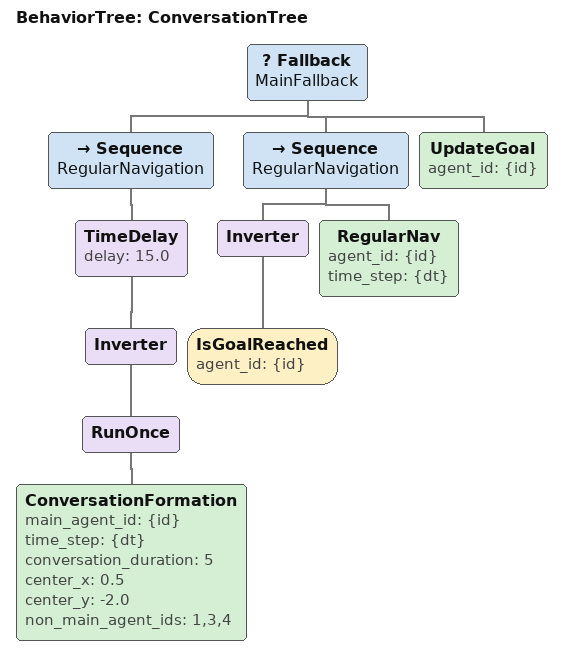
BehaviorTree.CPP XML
<?xml version="1.0" encoding="UTF-8"?>
<root main_tree_to_execute="ConversationTree" BTCPP_format="4">

  <BehaviorTree ID="ConversationTree">
    <Fallback name="MainFallback">
      <Sequence name="RegularNavigation">
        <TimeDelay delay="15.0">
          <Inverter>
            <RunOnce>
              <ConversationFormation main_agent_id="{id}"
                                    time_step="{dt}"
                                    conversation_duration="5"
                                    center_x="0.5"
                                    center_y="-2.0"
                                    non_main_agent_ids="1,3,4"/>
            </RunOnce>
          </Inverter>
        </TimeDelay>
      </Sequence>
      <Sequence name="RegularNavigation">
        <Inverter>
          <IsGoalReached agent_id="{id}"/>
        </Inverter>
        <RegularNav agent_id="{id}" time_step="{dt}"/>
      </Sequence>
      <UpdateGoal agent_id="{id}"/>
    </Fallback>
  </BehaviorTree>
</root>
